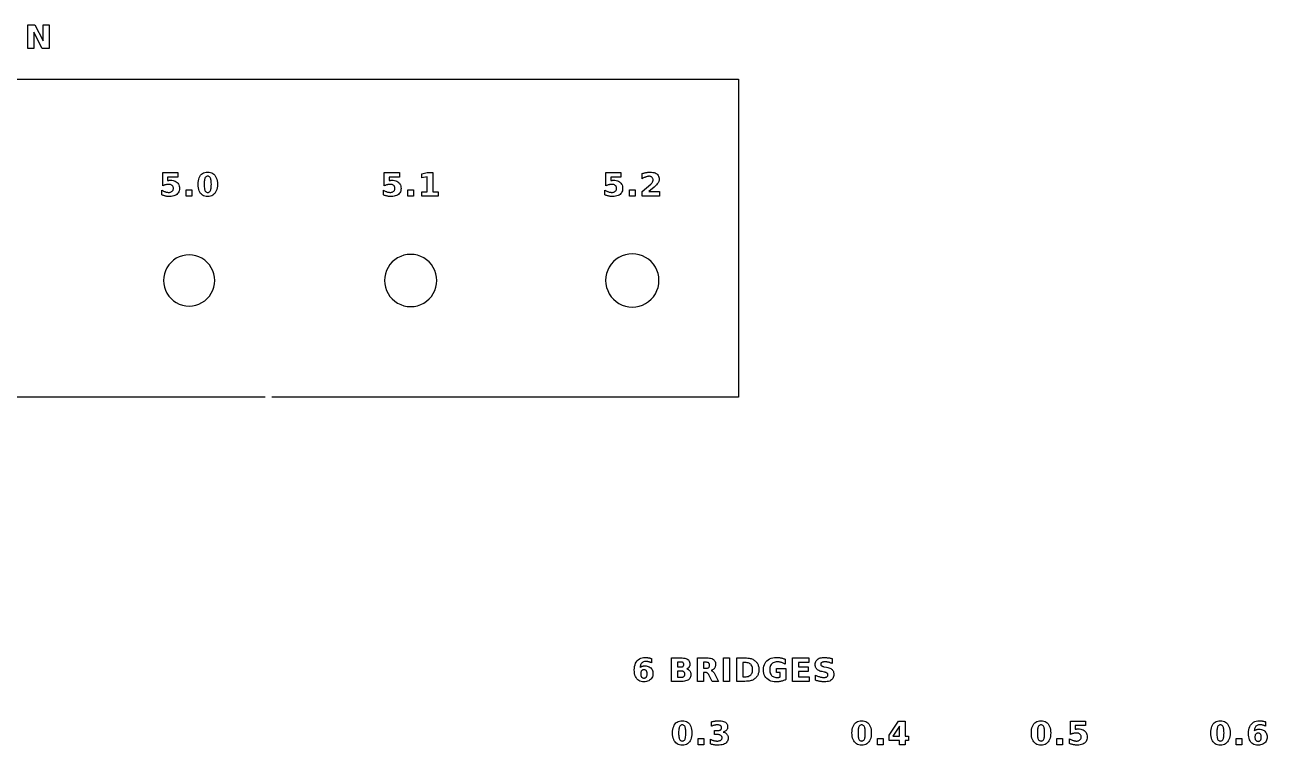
# Model space of a CAD drawing. Header units: millimetres. Extents: x 10 to 256, y 12 to 289.
# Drawn here: x 134.4 to 252.2, y 79 to 147.2 of the extents above; entities that cross this region are included whole.
import ezdxf

# ---------------------------------------------------------------- set-up
doc = ezdxf.new("R2010")
doc.units = ezdxf.units.MM
doc.layers.add('CUT', color=1, linetype='CONTINUOUS')
doc.layers.add('ENGRAVE', color=5, linetype='CONTINUOUS')

msp = doc.modelspace()

# ---------------------------------------------------------------- linework, layer by layer
at = {"layer": 'CUT', "color": 1}
for points in [[(130.6, 142.075), (202.075, 142.075), (202.075, 111.925), (157.85, 111.925)], [(157.2, 111.925), (11.925, 111.925), (11.925, 113.1)]]:
    msp.add_lwpolyline(points, dxfattribs=at)
for points in [[(152.3422, 122.3724), (152.4041, 122.6835), (152.4248, 123), (152.4041, 123.3165), (152.3422, 123.6276), (152.2403, 123.9279), (152.1, 124.2124), (151.9238, 124.4761), (151.7146, 124.7146), (151.4761, 124.9238), (151.2124, 125.1), (150.9279, 125.2403), (150.6276, 125.3422), (150.3165, 125.4041), (150, 125.4248), (149.6835, 125.4041), (149.3724, 125.3422), (149.0721, 125.2403), (148.7876, 125.1), (148.5239, 124.9238), (148.2854, 124.7146), (148.0762, 124.4761), (147.9, 124.2124), (147.7597, 123.9279), (147.6578, 123.6276), (147.5959, 123.3165), (147.5752, 123), (147.5959, 122.6835), (147.6578, 122.3724), (147.7597, 122.0721), (147.9, 121.7876), (148.0762, 121.5239), (148.2854, 121.2854), (148.5239, 121.0762), (148.7876, 120.9), (149.0721, 120.7597), (149.3724, 120.6578), (149.6835, 120.5959), (150, 120.5752), (150.3165, 120.5959), (150.6276, 120.6578), (150.9279, 120.7597), (151.2124, 120.9), (151.4761, 121.0762), (151.7146, 121.2854), (151.9238, 121.5239), (152.1, 121.7876), (152.2403, 122.0721), (152.3422, 122.3724)], [(173.2865, 122.0529), (173.3905, 122.3595), (173.4537, 122.677), (173.4748, 123), (173.4537, 123.323), (173.3905, 123.6405), (173.2865, 123.9471), (173.1433, 124.2374), (172.9634, 124.5066), (172.75, 124.75), (172.5066, 124.9634), (172.2374, 125.1433), (171.9471, 125.2865), (171.6405, 125.3905), (171.323, 125.4537), (171, 125.4748), (170.677, 125.4537), (170.3595, 125.3905), (170.0529, 125.2865), (169.7626, 125.1433), (169.4934, 124.9634), (169.25, 124.75), (169.0366, 124.5066), (168.8567, 124.2374), (168.7135, 123.9471), (168.6095, 123.6405), (168.5463, 123.323), (168.5252, 123), (168.5463, 122.677), (168.6095, 122.3595), (168.7135, 122.0529), (168.8567, 121.7626), (169.0366, 121.4934), (169.25, 121.25), (169.4934, 121.0366), (169.7626, 120.8567), (170.0529, 120.7135), (170.3595, 120.6095), (170.677, 120.5463), (171, 120.5252), (171.323, 120.5463), (171.6405, 120.6095), (171.9471, 120.7135), (172.2374, 120.8567), (172.5066, 121.0366), (172.75, 121.25), (172.9634, 121.4934), (173.1433, 121.7626), (173.2865, 122.0529)], [(194.3326, 122.0338), (194.4388, 122.3465), (194.5032, 122.6704), (194.5248, 123), (194.5032, 123.3296), (194.4388, 123.6535), (194.3326, 123.9662), (194.1866, 124.2624), (194.0031, 124.537), (193.7853, 124.7853), (193.537, 125.0031), (193.2624, 125.1866), (192.9662, 125.3326), (192.6535, 125.4388), (192.3296, 125.5032), (192, 125.5248), (191.6704, 125.5032), (191.3465, 125.4388), (191.0338, 125.3326), (190.7376, 125.1866), (190.463, 125.0031), (190.2147, 124.7853), (189.9969, 124.537), (189.8134, 124.2624), (189.6674, 123.9662), (189.5612, 123.6535), (189.4968, 123.3296), (189.4752, 123), (189.4968, 122.6704), (189.5612, 122.3465), (189.6674, 122.0338), (189.8134, 121.7376), (189.9969, 121.463), (190.2147, 121.2147), (190.463, 120.9969), (190.7376, 120.8134), (191.0338, 120.6674), (191.3465, 120.5612), (191.6704, 120.4968), (192, 120.4752), (192.3296, 120.4968), (192.6535, 120.5612), (192.9662, 120.6674), (193.2624, 120.8134), (193.537, 120.9969), (193.7853, 121.2147), (194.0031, 121.463), (194.1866, 121.7376), (194.3326, 122.0338)]]:
    msp.add_lwpolyline(points, close=True, dxfattribs=at)
at = {"layer": 'ENGRAVE', "color": 5}
for points in [[(136.086, 145), (135.2759, 146.5278), (135.2759, 145), (134.7313, 145), (134.7313, 147.2275), (135.3728, 147.2275), (136.183, 145.6997), (136.183, 147.2275), (136.7275, 147.2275), (136.7275, 145), (136.086, 145)], [(148.9229, 132.8053), (147.9531, 132.8053), (147.9531, 132.4606), (147.975, 132.4664), (147.997, 132.4717), (148.019, 132.4765), (148.041, 132.4809), (148.0631, 132.4848), (148.0852, 132.4882), (148.1075, 132.4912), (148.13, 132.4936), (148.1529, 132.4955), (148.176, 132.4969), (148.1995, 132.4977), (148.2232, 132.4979), (148.3539, 132.4923), (148.4747, 132.4753), (148.5854, 132.447), (148.686, 132.4074), (148.7767, 132.3565), (148.8573, 132.2943), (148.9266, 132.2219), (148.9833, 132.1407), (149.0274, 132.0505), (149.0589, 131.9515), (149.0778, 131.8435), (149.084, 131.7266), (149.0772, 131.6106), (149.0566, 131.5033), (149.0223, 131.4047), (148.9743, 131.3148), (148.9126, 131.2336), (148.8371, 131.1611), (148.7495, 131.0987), (148.6512, 131.0476), (148.5423, 131.0078), (148.4227, 130.9794), (148.2925, 130.9624), (148.1516, 130.9567), (148.0885, 130.9577), (148.0257, 130.9608), (147.963, 130.9659), (147.9006, 130.973), (147.8384, 130.9821), (147.7763, 130.9933), (147.7145, 131.0065), (147.6528, 131.0219), (147.5911, 131.0394), (147.5297, 131.0589), (147.4683, 131.0806), (147.4071, 131.1044), (147.4071, 131.5565), (147.4672, 131.5231), (147.5263, 131.4927), (147.5844, 131.4651), (147.6415, 131.4405), (147.6975, 131.4187), (147.7525, 131.3998), (147.8064, 131.3839), (147.8593, 131.3708), (147.9112, 131.3607), (147.962, 131.3534), (148.0118, 131.3491), (148.0606, 131.3476), (148.1277, 131.3505), (148.1899, 131.359), (148.2472, 131.3732), (148.2996, 131.3931), (148.347, 131.4186), (148.3895, 131.4498), (148.4262, 131.4859), (148.4563, 131.526), (148.4796, 131.5701), (148.4963, 131.6183), (148.5063, 131.6704), (148.5096, 131.7266), (148.5063, 131.7832), (148.4963, 131.8357), (148.4796, 131.884), (148.4563, 131.9282), (148.4262, 131.9682), (148.3895, 132.0041), (148.347, 132.0351), (148.2996, 132.0605), (148.2472, 132.0802), (148.1899, 132.0943), (148.1277, 132.1027), (148.0606, 132.1056), (148.0188, 132.1047), (147.9762, 132.102), (147.9326, 132.0975), (147.8882, 132.0913), (147.8428, 132.0833), (147.7965, 132.0735), (147.7492, 132.0618), (147.7007, 132.0482), (147.651, 132.0326), (147.6002, 132.0151), (147.5482, 131.9957), (147.4951, 131.9743), (147.4951, 133.2275), (148.9229, 133.2275), (148.9229, 132.8053)], [(152.6228, 131.6212), (152.5763, 131.4859), (152.5167, 131.3646), (152.4437, 131.2574), (152.3586, 131.1655), (152.2624, 131.0903), (152.155, 131.0319), (152.0366, 130.9901), (151.907, 130.9651), (151.7664, 130.9567), (151.6253, 130.9651), (151.4953, 130.9901), (151.3766, 131.0319), (151.2691, 131.0903), (151.1727, 131.1655), (151.0875, 131.2574), (151.0146, 131.3646), (150.9549, 131.4859), (150.9085, 131.6212), (150.8753, 131.7706), (150.8554, 131.934), (150.8488, 132.1115), (150.8554, 132.2895), (150.8753, 132.4533), (150.9085, 132.6029), (150.9549, 132.7385), (151.0146, 132.8599), (151.0875, 132.9672), (151.1727, 133.059), (151.2691, 133.1342), (151.3766, 133.1926), (151.4953, 133.2344), (151.6253, 133.2594), (151.7664, 133.2678), (151.907, 133.2594), (152.0366, 133.2344), (152.155, 133.1926), (152.2624, 133.1342), (152.3586, 133.059), (152.4437, 132.9672), (152.5167, 132.8599), (152.5763, 132.7385), (152.6228, 132.6029), (152.6559, 132.4533), (152.6758, 132.2895), (152.6824, 132.1115), (152.6758, 131.934), (152.6559, 131.7706), (152.6228, 131.6212)], [(169.9229, 132.8053), (168.9531, 132.8053), (168.9531, 132.4606), (168.975, 132.4664), (168.997, 132.4717), (169.019, 132.4765), (169.041, 132.4809), (169.0631, 132.4848), (169.0852, 132.4882), (169.1075, 132.4912), (169.13, 132.4936), (169.1529, 132.4955), (169.176, 132.4969), (169.1995, 132.4977), (169.2232, 132.4979), (169.3539, 132.4923), (169.4747, 132.4753), (169.5854, 132.447), (169.686, 132.4074), (169.7767, 132.3565), (169.8573, 132.2943), (169.9266, 132.2219), (169.9833, 132.1407), (170.0274, 132.0505), (170.0589, 131.9515), (170.0778, 131.8435), (170.084, 131.7266), (170.0772, 131.6106), (170.0566, 131.5033), (170.0223, 131.4047), (169.9743, 131.3148), (169.9126, 131.2336), (169.8371, 131.1611), (169.7495, 131.0987), (169.6512, 131.0476), (169.5423, 131.0078), (169.4227, 130.9794), (169.2925, 130.9624), (169.1516, 130.9567), (169.0885, 130.9577), (169.0257, 130.9608), (168.963, 130.9659), (168.9006, 130.973), (168.8384, 130.9821), (168.7763, 130.9933), (168.7145, 131.0065), (168.6528, 131.0219), (168.5911, 131.0394), (168.5297, 131.0589), (168.4683, 131.0806), (168.4071, 131.1044), (168.4071, 131.5565), (168.4672, 131.5231), (168.5263, 131.4927), (168.5844, 131.4651), (168.6415, 131.4405), (168.6975, 131.4187), (168.7525, 131.3998), (168.8064, 131.3839), (168.8593, 131.3708), (168.9112, 131.3607), (168.962, 131.3534), (169.0118, 131.3491), (169.0606, 131.3476), (169.1277, 131.3505), (169.1899, 131.359), (169.2472, 131.3732), (169.2996, 131.3931), (169.347, 131.4186), (169.3895, 131.4498), (169.4262, 131.4859), (169.4563, 131.526), (169.4796, 131.5701), (169.4963, 131.6183), (169.5063, 131.6704), (169.5096, 131.7266), (169.5063, 131.7832), (169.4963, 131.8357), (169.4796, 131.884), (169.4563, 131.9282), (169.4262, 131.9682), (169.3895, 132.0041), (169.347, 132.0351), (169.2996, 132.0605), (169.2472, 132.0802), (169.1899, 132.0943), (169.1277, 132.1027), (169.0606, 132.1056), (169.0188, 132.1047), (168.9762, 132.102), (168.9326, 132.0975), (168.8882, 132.0913), (168.8428, 132.0833), (168.7965, 132.0735), (168.7492, 132.0618), (168.7007, 132.0482), (168.651, 132.0326), (168.6002, 132.0151), (168.5482, 131.9957), (168.4951, 131.9743), (168.4951, 133.2275), (169.9229, 133.2275), (169.9229, 132.8053)], [(172.5679, 132.8366), (172.0472, 132.7292), (172.0472, 133.1201), (172.565, 133.2275), (173.111, 133.2275), (173.111, 131.3969), (173.6183, 131.3969), (173.6183, 131), (172.0607, 131), (172.0607, 131.3969), (172.5679, 131.3969), (172.5679, 132.8366)], [(190.9229, 132.8053), (189.9531, 132.8053), (189.9531, 132.4606), (189.975, 132.4664), (189.997, 132.4717), (190.019, 132.4765), (190.041, 132.4809), (190.0631, 132.4848), (190.0852, 132.4882), (190.1075, 132.4912), (190.13, 132.4936), (190.1529, 132.4955), (190.176, 132.4969), (190.1995, 132.4977), (190.2232, 132.4979), (190.3539, 132.4923), (190.4747, 132.4753), (190.5854, 132.447), (190.686, 132.4074), (190.7767, 132.3565), (190.8573, 132.2943), (190.9266, 132.2219), (190.9833, 132.1407), (191.0274, 132.0505), (191.0589, 131.9515), (191.0778, 131.8435), (191.084, 131.7266), (191.0772, 131.6106), (191.0566, 131.5033), (191.0223, 131.4047), (190.9743, 131.3148), (190.9126, 131.2336), (190.8371, 131.1611), (190.7495, 131.0987), (190.6512, 131.0476), (190.5423, 131.0078), (190.4227, 130.9794), (190.2925, 130.9624), (190.1516, 130.9567), (190.0885, 130.9577), (190.0257, 130.9608), (189.963, 130.9659), (189.9006, 130.973), (189.8384, 130.9821), (189.7763, 130.9933), (189.7145, 131.0065), (189.6528, 131.0219), (189.5911, 131.0394), (189.5297, 131.0589), (189.4683, 131.0806), (189.4071, 131.1044), (189.4071, 131.5565), (189.4672, 131.5231), (189.5263, 131.4927), (189.5844, 131.4651), (189.6415, 131.4405), (189.6975, 131.4187), (189.7525, 131.3998), (189.8064, 131.3839), (189.8593, 131.3708), (189.9112, 131.3607), (189.962, 131.3534), (190.0118, 131.3491), (190.0606, 131.3476), (190.1277, 131.3505), (190.1899, 131.359), (190.2472, 131.3732), (190.2996, 131.3931), (190.347, 131.4186), (190.3895, 131.4498), (190.4262, 131.4859), (190.4563, 131.526), (190.4796, 131.5701), (190.4963, 131.6183), (190.5063, 131.6704), (190.5096, 131.7266), (190.5063, 131.7832), (190.4963, 131.8357), (190.4796, 131.884), (190.4563, 131.9282), (190.4262, 131.9682), (190.3895, 132.0041), (190.347, 132.0351), (190.2996, 132.0605), (190.2472, 132.0802), (190.1899, 132.0943), (190.1277, 132.1027), (190.0606, 132.1056), (190.0188, 132.1047), (189.9762, 132.102), (189.9326, 132.0975), (189.8882, 132.0913), (189.8428, 132.0833), (189.7965, 132.0735), (189.7492, 132.0618), (189.7007, 132.0482), (189.651, 132.0326), (189.6002, 132.0151), (189.5482, 131.9957), (189.4951, 131.9743), (189.4951, 133.2275), (190.9229, 133.2275), (190.9229, 132.8053)], [(194.5631, 131), (192.9443, 131), (192.9443, 131.4222), (193.7574, 132.1399), (193.7922, 132.1726), (193.8237, 132.205), (193.8522, 132.2372), (193.8774, 132.2692), (193.8996, 132.3009), (193.9186, 132.3323), (193.9345, 132.3639), (193.9476, 132.3958), (193.9577, 132.4282), (193.965, 132.461), (193.9693, 132.4942), (193.9708, 132.5278), (193.9679, 132.5783), (193.9591, 132.6254), (193.9445, 132.6691), (193.924, 132.7095), (193.8977, 132.7464), (193.8656, 132.7799), (193.8286, 132.8091), (193.7878, 132.833), (193.7431, 132.8515), (193.6945, 132.8648), (193.6421, 132.8728), (193.5858, 132.8754), (193.5404, 132.8738), (193.4935, 132.869), (193.4452, 132.861), (193.3955, 132.8499), (193.3444, 132.8355), (193.2919, 132.818), (193.2381, 132.7973), (193.183, 132.7735), (193.1267, 132.7465), (193.0691, 132.7165), (193.0103, 132.6834), (192.9503, 132.6471), (192.9503, 133.1365), (193.0148, 133.157), (193.0791, 133.1759), (193.1431, 133.193), (193.2069, 133.2084), (193.2704, 133.2222), (193.3337, 133.2342), (193.3967, 133.2445), (193.4592, 133.2529), (193.5213, 133.2594), (193.583, 133.2641), (193.6443, 133.2669), (193.7052, 133.2678), (193.8335, 133.2629), (193.952, 133.2482), (194.0605, 133.2238), (194.1591, 133.1895), (194.2478, 133.1455), (194.3266, 133.0917), (194.3943, 133.0292), (194.4497, 132.959), (194.4928, 132.881), (194.5235, 132.7953), (194.542, 132.702), (194.5482, 132.6009), (194.5456, 132.5409), (194.5377, 132.4823), (194.5247, 132.425), (194.5064, 132.3691), (194.4829, 132.3146), (194.4542, 132.2615), (194.4171, 132.206), (194.3685, 132.1447), (194.3083, 132.0774), (194.2367, 132.0042), (194.1535, 131.925), (194.0588, 131.84), (193.5829, 131.4222), (194.5631, 131.4222), (194.5631, 131)], [(152.0885, 132.472), (152.0732, 132.5633), (152.0536, 132.6408), (152.0297, 132.7046), (152.0006, 132.7568), (151.9656, 132.7995), (151.9247, 132.8327), (151.8779, 132.8564), (151.8251, 132.8707), (151.7664, 132.8754), (151.7076, 132.8707), (151.6548, 132.8564), (151.6079, 132.8327), (151.5668, 132.7995), (151.5316, 132.7568), (151.5023, 132.7046), (151.4781, 132.6408), (151.4584, 132.5633), (151.443, 132.472), (151.432, 132.3671), (151.4254, 132.2484), (151.4232, 132.116), (151.4254, 131.9822), (151.432, 131.8622), (151.443, 131.7561), (151.4584, 131.6638), (151.4781, 131.5853), (151.5023, 131.5207), (151.5316, 131.4678), (151.5668, 131.4245), (151.6079, 131.3909), (151.6548, 131.3669), (151.7076, 131.3524), (151.7664, 131.3476), (151.8246, 131.3524), (151.8771, 131.3669), (151.9238, 131.3909), (151.9646, 131.4245), (151.9997, 131.4678), (152.029, 131.5207), (152.0531, 131.5853), (152.0729, 131.6638), (152.0883, 131.7561), (152.0992, 131.8622), (152.1058, 131.9822), (152.108, 132.116), (152.1059, 132.2484), (152.0993, 132.3671), (152.0885, 132.472)], [(150.2686, 131.5774), (150.2686, 131), (149.7314, 131), (149.7314, 131.5774), (150.2686, 131.5774)], [(171.2686, 131.5774), (171.2686, 131), (170.7314, 131), (170.7314, 131.5774), (171.2686, 131.5774)], [(192.2686, 131.5774), (192.2686, 131), (191.7314, 131), (191.7314, 131.5774), (192.2686, 131.5774)], [(193.6781, 86.8159), (193.634, 86.8315), (193.5909, 86.8451), (193.5487, 86.8568), (193.5071, 86.8666), (193.4658, 86.8746), (193.4248, 86.8808), (193.3842, 86.8853), (193.3439, 86.8879), (193.304, 86.8888), (193.2216, 86.8849), (193.1455, 86.873), (193.0757, 86.8532), (193.0122, 86.8255), (192.955, 86.7899), (192.9041, 86.7464), (192.8597, 86.695), (192.8219, 86.636), (192.7907, 86.5694), (192.7662, 86.495), (192.7483, 86.413), (192.737, 86.3234), (192.7703, 86.3467), (192.8045, 86.3681), (192.8396, 86.3873), (192.8756, 86.4046), (192.9125, 86.4198), (192.9504, 86.433), (192.9893, 86.4442), (193.0293, 86.4533), (193.0705, 86.4605), (193.1128, 86.4655), (193.1564, 86.4686), (193.201, 86.4696), (193.3113, 86.464), (193.4141, 86.4474), (193.5097, 86.4196), (193.5979, 86.3807), (193.6788, 86.3308), (193.7523, 86.2697), (193.8164, 86.1996), (193.8688, 86.1226), (193.9095, 86.0388), (193.9386, 85.9481), (193.9561, 85.8505), (193.9619, 85.746), (193.9554, 85.6306), (193.9359, 85.5231), (193.9034, 85.4235), (193.8578, 85.3319), (193.7993, 85.2481), (193.7277, 85.1723), (193.6452, 85.1064), (193.5538, 85.0526), (193.4536, 85.0106), (193.3444, 84.9807), (193.2264, 84.9627), (193.0996, 84.9567), (192.9603, 84.9649), (192.8319, 84.9893), (192.7145, 85.03), (192.6079, 85.087), (192.5122, 85.1603), (192.4274, 85.2499), (192.3547, 85.3544), (192.2952, 85.4726), (192.249, 85.6044), (192.2159, 85.7499), (192.1961, 85.909), (192.1895, 86.0817), (192.1972, 86.2591), (192.2204, 86.4234), (192.259, 86.5746), (192.3131, 86.7126), (192.3827, 86.8375), (192.4677, 86.9493), (192.5662, 87.0457), (192.6762, 87.1246), (192.7976, 87.1859), (192.9306, 87.2297), (193.075, 87.256), (193.2309, 87.2648), (193.2819, 87.2641), (193.3323, 87.2622), (193.3823, 87.2588), (193.4318, 87.2542), (193.4808, 87.2482), (193.5293, 87.2409), (193.5774, 87.2323), (193.6254, 87.2224), (193.6732, 87.2111), (193.7209, 87.1985), (193.7684, 87.1846), (193.8157, 87.1693), (193.8157, 86.7575), (193.7689, 86.7789), (193.7231, 86.7984), (193.6781, 86.8159)], [(197.4108, 86.0394), (197.4469, 85.9937), (197.4779, 85.9436), (197.5033, 85.8899), (197.523, 85.8325), (197.5371, 85.7715), (197.5456, 85.7069), (197.5484, 85.6386), (197.5423, 85.5357), (197.5242, 85.442), (197.4939, 85.3573), (197.4516, 85.2818), (197.3971, 85.2154), (197.3306, 85.1581), (197.2517, 85.1098), (197.1602, 85.0703), (197.056, 85.0395), (196.9393, 85.0176), (196.81, 85.0044), (196.6681, 85), (195.7148, 85), (195.7148, 87.2275), (196.5771, 87.2275), (196.7247, 87.2236), (196.858, 87.2119), (196.9772, 87.1925), (197.0821, 87.1652), (197.1728, 87.1301), (197.2493, 87.0873), (197.3129, 87.0358), (197.3649, 86.975), (197.4054, 86.9049), (197.4343, 86.8253), (197.4516, 86.7364), (197.4574, 86.6382), (197.4553, 86.5853), (197.4489, 86.5352), (197.4384, 86.4877), (197.4236, 86.4429), (197.4045, 86.4008), (197.3813, 86.3614), (197.354, 86.325), (197.3229, 86.2919), (197.2881, 86.262), (197.2493, 86.2354), (197.2068, 86.2121), (197.1605, 86.1921), (197.2198, 86.1717), (197.2745, 86.1462), (197.3246, 86.1156), (197.37, 86.08), (197.4108, 86.0394)], [(199.0432, 87.2275), (199.1834, 87.2234), (199.3105, 87.2111), (199.4246, 87.1906), (199.5256, 87.1619), (199.6136, 87.1249), (199.6885, 87.0798), (199.7512, 87.0258), (199.8025, 86.9623), (199.8424, 86.8892), (199.8709, 86.8066), (199.888, 86.7145), (199.8937, 86.6128), (199.8907, 86.5414), (199.8818, 86.4744), (199.867, 86.4118), (199.8462, 86.3535), (199.8196, 86.2997), (199.787, 86.2503), (199.7484, 86.2051), (199.7038, 86.1641), (199.6533, 86.1272), (199.5967, 86.0944), (199.5341, 86.0658), (199.4655, 86.0414), (199.5041, 86.0306), (199.5413, 86.0159), (199.5772, 85.9976), (199.6117, 85.9754), (199.6448, 85.9495), (199.6766, 85.9198), (199.7077, 85.8855), (199.739, 85.8458), (199.7704, 85.8006), (199.8019, 85.75), (199.8335, 85.694), (199.8653, 85.6326), (200.1771, 85), (199.5654, 85), (199.2939, 85.5535), (199.2665, 85.6063), (199.2389, 85.6532), (199.2113, 85.6941), (199.1835, 85.7292), (199.1556, 85.7585), (199.1275, 85.7818), (199.0979, 85.8005), (199.0651, 85.8158), (199.0292, 85.8277), (198.9903, 85.8362), (198.9482, 85.8413), (198.903, 85.843), (198.7404, 85.843), (198.7404, 85), (198.166, 85), (198.166, 87.2275), (199.0432, 87.2275)], [(200.641, 85), (200.641, 87.2275), (201.2154, 87.2275), (201.2154, 85), (200.641, 85)], [(202.9484, 87.2094), (203.0672, 87.1954), (203.1715, 87.1773), (203.2615, 87.1552), (203.3424, 87.1282), (203.4193, 87.0957), (203.4922, 87.0576), (203.5613, 87.0139), (203.6263, 86.9646), (203.6875, 86.9097), (203.7375, 86.8582), (203.783, 86.8041), (203.824, 86.7475), (203.8606, 86.6882), (203.8926, 86.6265), (203.9202, 86.5621), (203.9435, 86.495), (203.9625, 86.425), (203.9773, 86.3521), (203.9879, 86.2763), (203.9942, 86.1976), (203.9963, 86.116), (203.9942, 86.0335), (203.9879, 85.9539), (203.9773, 85.8775), (203.9625, 85.804), (203.9435, 85.7336), (203.9202, 85.6662), (203.8926, 85.6016), (203.8606, 85.5396), (203.824, 85.4802), (203.783, 85.4235), (203.7375, 85.3693), (203.6875, 85.3178), (203.6258, 85.2629), (203.5602, 85.2136), (203.4906, 85.1699), (203.417, 85.1318), (203.3394, 85.0993), (203.2578, 85.0724), (203.1673, 85.0503), (203.0629, 85.0322), (202.9445, 85.0181), (202.8122, 85.008), (202.666, 85.002), (202.5059, 85), (201.9001, 85), (201.9001, 87.2275), (202.5059, 87.2275), (202.6678, 87.2255), (202.8153, 87.2195), (202.9484, 87.2094)], [(206.342, 85.0742), (206.2672, 85.0496), (206.1914, 85.0278), (206.1148, 85.009), (206.0373, 84.993), (205.959, 84.9799), (205.8798, 84.9698), (205.7998, 84.9625), (205.719, 84.9582), (205.6374, 84.9567), (205.4583, 84.9654), (205.2921, 84.9913), (205.1387, 85.0345), (204.9982, 85.095), (204.8705, 85.1728), (204.7556, 85.2678), (204.6562, 85.3777), (204.5749, 85.4998), (204.5117, 85.6343), (204.4665, 85.781), (204.4394, 85.9401), (204.4304, 86.1115), (204.4396, 86.2847), (204.4672, 86.4451), (204.5132, 86.5927), (204.5776, 86.7275), (204.6604, 86.8496), (204.7616, 86.959), (204.8788, 87.0533), (205.0096, 87.1305), (205.154, 87.1906), (205.312, 87.2335), (205.4835, 87.2592), (205.6687, 87.2678), (205.7423, 87.2666), (205.8148, 87.2632), (205.8864, 87.2574), (205.9568, 87.2492), (206.0263, 87.2388), (206.0947, 87.226), (206.1619, 87.211), (206.2279, 87.1937), (206.2925, 87.1742), (206.3559, 87.1524), (206.418, 87.1284), (206.4789, 87.1022), (206.4789, 86.6412), (206.4168, 86.675), (206.3548, 86.7058), (206.2929, 86.7337), (206.2312, 86.7585), (206.1696, 86.7804), (206.1081, 86.7993), (206.0467, 86.8153), (205.9852, 86.8283), (205.9237, 86.8385), (205.8621, 86.8457), (205.8005, 86.8501), (205.7388, 86.8515), (205.6288, 86.8462), (205.5276, 86.8302), (205.435, 86.8036), (205.3513, 86.7663), (205.2762, 86.7184), (205.2099, 86.6598), (205.1532, 86.5913), (205.1067, 86.5137), (205.0706, 86.4269), (205.0448, 86.3309), (205.0293, 86.2258), (205.0242, 86.1115), (205.0292, 85.9981), (205.0441, 85.8937), (205.0689, 85.7982), (205.1038, 85.7117), (205.1485, 85.6341), (205.2032, 85.5655), (205.2671, 85.5066), (205.3393, 85.4585), (205.4199, 85.4211), (205.5089, 85.3944), (205.6063, 85.3783), (205.712, 85.373), (205.7415, 85.3733), (205.7703, 85.3742), (205.7983, 85.3758), (205.8257, 85.378), (205.8524, 85.3808), (205.8783, 85.3842), (205.9035, 85.3883), (205.9278, 85.3931), (205.9513, 85.3985), (205.9738, 85.4047), (205.9955, 85.4116), (206.0163, 85.4192), (206.0163, 85.8519), (205.6657, 85.8519), (205.6657, 86.2368), (206.5609, 86.2368), (206.5609, 85.1656), (206.4888, 85.1322), (206.4159, 85.1018), (206.342, 85.0742)], [(207.7633, 86.7933), (207.7633, 86.3786), (208.6809, 86.3786), (208.6809, 85.9444), (207.7633, 85.9444), (207.7633, 85.4342), (208.7719, 85.4342), (208.7719, 85), (207.1889, 85), (207.1889, 87.2275), (208.7391, 87.2275), (208.7391, 86.7933), (207.7633, 86.7933)], [(210.8272, 86.7362), (210.7673, 86.7579), (210.7079, 86.7774), (210.6489, 86.7947), (210.5905, 86.8098), (210.5328, 86.8225), (210.4763, 86.833), (210.4208, 86.8411), (210.3664, 86.8469), (210.313, 86.8504), (210.2608, 86.8515), (210.1951, 86.85), (210.1354, 86.8452), (210.0817, 86.8374), (210.034, 86.8263), (209.9922, 86.8122), (209.9564, 86.7948), (209.9263, 86.7742), (209.9017, 86.7501), (209.8825, 86.7225), (209.8689, 86.6914), (209.8607, 86.6568), (209.8579, 86.6188), (209.8598, 86.59), (209.8653, 86.5635), (209.8745, 86.5392), (209.8874, 86.517), (209.904, 86.497), (209.9243, 86.4793), (209.9495, 86.463), (209.9806, 86.4475), (210.0178, 86.4329), (210.0609, 86.4189), (210.1101, 86.4058), (210.1653, 86.3935), (210.41, 86.3443), (210.5278, 86.3172), (210.6338, 86.2859), (210.7278, 86.2503), (210.8098, 86.2103), (210.8799, 86.1661), (210.9381, 86.1175), (210.986, 86.0632), (211.0252, 86.0018), (211.0556, 85.9332), (211.0774, 85.8576), (211.0904, 85.7747), (211.0948, 85.6848), (211.0887, 85.5672), (211.0705, 85.4601), (211.0401, 85.3635), (210.9976, 85.2773), (210.943, 85.2017), (210.8762, 85.1365), (210.7969, 85.0816), (210.7049, 85.0366), (210.6, 85.0017), (210.4823, 84.9767), (210.3518, 84.9617), (210.2085, 84.9567), (210.1379, 84.9579), (210.0671, 84.9612), (209.9963, 84.9668), (209.9254, 84.9746), (209.8544, 84.9847), (209.7833, 84.997), (209.7122, 85.0115), (209.6411, 85.0282), (209.57, 85.047), (209.4989, 85.068), (209.4277, 85.0911), (209.3566, 85.1164), (209.3566, 85.6013), (209.4274, 85.565), (209.4973, 85.5319), (209.5664, 85.5019), (209.6348, 85.4749), (209.7024, 85.4511), (209.7692, 85.4304), (209.8352, 85.4129), (209.9004, 85.3985), (209.9648, 85.3874), (210.0284, 85.3794), (210.0913, 85.3746), (210.1533, 85.373), (210.2136, 85.3747), (210.2689, 85.38), (210.3193, 85.3887), (210.3649, 85.4008), (210.4055, 85.4165), (210.4413, 85.4357), (210.4718, 85.458), (210.4968, 85.4834), (210.5163, 85.5117), (210.5301, 85.5431), (210.5385, 85.5774), (210.5413, 85.6147), (210.5394, 85.6482), (210.5337, 85.679), (210.5243, 85.7072), (210.5111, 85.7327), (210.4941, 85.7556), (210.4734, 85.7758), (210.447, 85.7944), (210.4131, 85.8123), (210.3717, 85.8295), (210.3228, 85.8461), (210.2665, 85.862), (210.2026, 85.8773), (209.9803, 85.9265), (209.8739, 85.9527), (209.7774, 85.9837), (209.691, 86.0194), (209.6146, 86.0598), (209.5481, 86.1049), (209.4917, 86.1548), (209.4445, 86.21), (209.4059, 86.2713), (209.3758, 86.3387), (209.3544, 86.4121), (209.3415, 86.4915), (209.3372, 86.577), (209.3432, 86.6836), (209.3611, 86.7817), (209.3909, 86.8713), (209.4327, 86.9523), (209.4864, 87.0248), (209.5521, 87.0888), (209.6289, 87.1435), (209.7162, 87.1882), (209.8139, 87.223), (209.9221, 87.2479), (210.0407, 87.2628), (210.1698, 87.2678), (210.2312, 87.267), (210.2933, 87.2647), (210.3559, 87.2609), (210.4191, 87.2555), (210.4829, 87.2486), (210.5472, 87.2402), (210.6122, 87.2302), (210.678, 87.2187), (210.7445, 87.2057), (210.8118, 87.1911), (210.8798, 87.175), (210.9486, 87.1574), (210.9486, 86.6859), (210.8876, 86.7122), (210.8272, 86.7362)], [(192.9381, 86.0561), (192.9067, 86.0317), (192.8795, 86.0019), (192.8565, 85.9666), (192.8377, 85.9259), (192.823, 85.8797), (192.8125, 85.8281), (192.8063, 85.7711), (192.8042, 85.7087), (192.8063, 85.6463), (192.8125, 85.5892), (192.823, 85.5377), (192.8377, 85.4915), (192.8565, 85.4508), (192.8795, 85.4155), (192.9067, 85.3857), (192.9381, 85.3612), (192.9737, 85.3422), (193.0135, 85.3286), (193.0574, 85.3205), (193.1056, 85.3178), (193.1541, 85.3205), (193.1985, 85.3286), (193.2385, 85.3422), (193.2743, 85.3612), (193.3058, 85.3857), (193.3331, 85.4155), (193.3561, 85.4508), (193.3749, 85.4915), (193.3896, 85.5377), (193.4, 85.5892), (193.4063, 85.6463), (193.4084, 85.7087), (193.4063, 85.7711), (193.4, 85.8281), (193.3896, 85.8797), (193.3749, 85.9259), (193.3561, 85.9666), (193.3331, 86.0019), (193.3058, 86.0317), (193.2743, 86.0561), (193.2385, 86.0752), (193.1985, 86.0887), (193.1541, 86.0969), (193.1056, 86.0996), (193.0574, 86.0969), (193.0135, 86.0887), (192.9737, 86.0752), (192.9381, 86.0561)], [(196.7588, 86.3917), (196.7877, 86.4066), (196.8129, 86.4248), (196.8343, 86.4463), (196.8518, 86.4709), (196.8655, 86.4987), (196.8752, 86.5296), (196.881, 86.5637), (196.883, 86.6009), (196.881, 86.6377), (196.8752, 86.6714), (196.8655, 86.7022), (196.8518, 86.7299), (196.8343, 86.7545), (196.8129, 86.7762), (196.7877, 86.7947), (196.7588, 86.8098), (196.7263, 86.8215), (196.6902, 86.8299), (196.6504, 86.8349), (196.607, 86.8366), (196.2892, 86.8366), (196.2892, 86.3652), (196.607, 86.3652), (196.6504, 86.3668), (196.6902, 86.3718), (196.7263, 86.3801), (196.7588, 86.3917)], [(196.8552, 85.4417), (196.8867, 85.464), (196.9134, 85.4904), (196.9352, 85.521), (196.9522, 85.5558), (196.9643, 85.5946), (196.9716, 85.6377), (196.974, 85.6848), (196.9716, 85.731), (196.9644, 85.7733), (196.9524, 85.8114), (196.9355, 85.8456), (196.9139, 85.8758), (196.8875, 85.9019), (196.8562, 85.924), (196.82, 85.9421), (196.7789, 85.9562), (196.733, 85.9662), (196.6821, 85.9722), (196.6264, 85.9743), (196.2892, 85.9743), (196.2892, 85.3909), (196.6264, 85.3909), (196.6817, 85.3929), (196.7322, 85.399), (196.778, 85.4092), (196.819, 85.4234), (196.8552, 85.4417)], [(199.1773, 86.2697), (199.212, 86.2865), (199.2409, 86.307), (199.2649, 86.3317), (199.2844, 86.3613), (199.2997, 86.3957), (199.3105, 86.4349), (199.3171, 86.479), (199.3192, 86.5278), (199.3171, 86.5761), (199.3105, 86.6196), (199.2997, 86.6583), (199.2844, 86.6922), (199.2649, 86.7213), (199.2409, 86.7456), (199.212, 86.7657), (199.1773, 86.7821), (199.137, 86.7948), (199.0911, 86.804), (199.0394, 86.8094), (198.9821, 86.8113), (198.7404, 86.8113), (198.7404, 86.2398), (198.9821, 86.2398), (199.0394, 86.2417), (199.0911, 86.2473), (199.137, 86.2566), (199.1773, 86.2697)], [(202.8967, 85.4536), (202.9909, 85.4778), (203.076, 85.5117), (203.1517, 85.5554), (203.2183, 85.6087), (203.275, 85.6713), (203.3215, 85.7427), (203.3576, 85.8228), (203.3834, 85.9118), (203.3989, 86.0095), (203.404, 86.116), (203.3989, 86.222), (203.3835, 86.3192), (203.3578, 86.4077), (203.3218, 86.4873), (203.2756, 86.5582), (203.219, 86.6203), (203.1527, 86.6732), (203.077, 86.7164), (202.9919, 86.7501), (202.8974, 86.7741), (202.7936, 86.7885), (202.6804, 86.7933), (202.4745, 86.7933), (202.4745, 85.4342), (202.6804, 85.4342), (202.7932, 85.439), (202.8967, 85.4536)], [(197.5915, 79.6212), (197.5451, 79.4859), (197.4854, 79.3646), (197.4125, 79.2574), (197.3273, 79.1655), (197.2311, 79.0903), (197.1238, 79.0319), (197.0053, 78.9901), (196.8758, 78.9651), (196.7351, 78.9567), (196.594, 78.9651), (196.4641, 78.9901), (196.3453, 79.0319), (196.2378, 79.0903), (196.1414, 79.1655), (196.0563, 79.2574), (195.9833, 79.3646), (195.9237, 79.4859), (195.8772, 79.6212), (195.8441, 79.7706), (195.8242, 79.934), (195.8176, 80.1115), (195.8242, 80.2895), (195.8441, 80.4533), (195.8772, 80.6029), (195.9237, 80.7385), (195.9833, 80.8599), (196.0563, 80.9672), (196.1414, 81.059), (196.2378, 81.1342), (196.3453, 81.1926), (196.4641, 81.2344), (196.594, 81.2594), (196.7351, 81.2678), (196.8758, 81.2594), (197.0053, 81.2344), (197.1238, 81.1926), (197.2311, 81.1342), (197.3273, 81.059), (197.4125, 80.9672), (197.4854, 80.8599), (197.5451, 80.7385), (197.5915, 80.6029), (197.6247, 80.4533), (197.6446, 80.2895), (197.6512, 80.1115), (197.6446, 79.934), (197.6247, 79.7706), (197.5915, 79.6212)], [(200.7641, 80.1527), (200.8242, 80.1214), (200.8782, 80.0853), (200.9263, 80.0445), (200.9683, 79.9989), (201.0041, 79.9487), (201.0334, 79.8942), (201.0562, 79.8353), (201.0725, 79.7721), (201.0822, 79.7045), (201.0855, 79.6326), (201.0784, 79.5266), (201.0573, 79.4294), (201.0221, 79.3411), (200.9727, 79.2616), (200.9093, 79.1909), (200.8318, 79.1291), (200.7408, 79.0764), (200.6369, 79.0333), (200.52, 78.9998), (200.3902, 78.9759), (200.2475, 78.9615), (200.0918, 78.9567), (200.0346, 78.9575), (199.9773, 78.9598), (199.9201, 78.9636), (199.8627, 78.969), (199.8053, 78.9759), (199.7479, 78.9843), (199.6906, 78.9943), (199.6334, 79.0058), (199.5765, 79.0188), (199.5198, 79.0334), (199.4633, 79.0495), (199.407, 79.0671), (199.407, 79.5103), (199.4606, 79.4845), (199.5142, 79.4609), (199.5676, 79.4396), (199.6208, 79.4204), (199.674, 79.4034), (199.727, 79.3887), (199.7798, 79.3761), (199.8324, 79.3659), (199.8846, 79.3579), (199.9366, 79.3522), (199.9882, 79.3488), (200.0396, 79.3476), (200.1127, 79.3498), (200.1799, 79.3564), (200.2412, 79.3674), (200.2965, 79.3828), (200.346, 79.4025), (200.3895, 79.4267), (200.4266, 79.455), (200.457, 79.487), (200.4807, 79.5229), (200.4975, 79.5626), (200.5077, 79.6062), (200.5111, 79.6535), (200.5076, 79.7022), (200.4972, 79.7467), (200.4799, 79.7872), (200.4557, 79.8236), (200.4245, 79.8558), (200.3865, 79.884), (200.3417, 79.9079), (200.2902, 79.9275), (200.2322, 79.9427), (200.1677, 79.9536), (200.0965, 79.9601), (200.0187, 79.9623), (199.7889, 79.9623), (199.7889, 80.3323), (200.0306, 80.3323), (200.0997, 80.3342), (200.1626, 80.3399), (200.2194, 80.3493), (200.27, 80.3625), (200.3145, 80.3795), (200.3529, 80.4002), (200.3853, 80.4248), (200.4118, 80.4533), (200.4324, 80.4858), (200.4471, 80.5222), (200.4559, 80.5626), (200.4588, 80.6069), (200.456, 80.648), (200.4474, 80.6859), (200.4331, 80.7206), (200.4131, 80.7521), (200.3873, 80.7803), (200.3559, 80.8053), (200.3192, 80.8267), (200.2778, 80.8442), (200.2317, 80.8579), (200.1808, 80.8676), (200.1253, 80.8735), (200.065, 80.8754), (200.0186, 80.8745), (199.9721, 80.8719), (199.9255, 80.8676), (199.8786, 80.8615), (199.8316, 80.8536), (199.7845, 80.8441), (199.7373, 80.8328), (199.6901, 80.8199), (199.6431, 80.8053), (199.5961, 80.789), (199.5493, 80.7711), (199.5025, 80.7516), (199.5025, 81.1723), (199.5591, 81.1876), (199.6155, 81.2015), (199.6718, 81.2141), (199.7279, 81.2254), (199.7839, 81.2353), (199.8397, 81.2439), (199.8952, 81.2512), (199.9504, 81.2572), (200.0053, 81.2618), (200.0598, 81.2651), (200.114, 81.2671), (200.1679, 81.2678), (200.3066, 81.2638), (200.4331, 81.252), (200.5474, 81.2322), (200.6496, 81.2045), (200.7397, 81.1688), (200.8177, 81.1253), (200.8835, 81.0738), (200.9374, 81.0143), (200.9793, 80.9468), (201.0093, 80.8713), (201.0273, 80.7879), (201.0332, 80.6964), (201.0304, 80.6332), (201.0218, 80.5739), (201.0075, 80.5186), (200.9875, 80.4673), (200.9618, 80.4198), (200.9303, 80.3763), (200.8932, 80.3369), (200.8507, 80.3015), (200.8027, 80.2702), (200.7493, 80.2431), (200.6903, 80.22), (200.6259, 80.201), (200.698, 80.1793), (200.7641, 80.1527)], [(214.5915, 79.6212), (214.5451, 79.4859), (214.4854, 79.3646), (214.4125, 79.2574), (214.3273, 79.1655), (214.2311, 79.0903), (214.1238, 79.0319), (214.0053, 78.9901), (213.8758, 78.9651), (213.7351, 78.9567), (213.594, 78.9651), (213.4641, 78.9901), (213.3453, 79.0319), (213.2378, 79.0903), (213.1414, 79.1655), (213.0563, 79.2574), (212.9833, 79.3646), (212.9237, 79.4859), (212.8772, 79.6212), (212.8441, 79.7706), (212.8242, 79.934), (212.8176, 80.1115), (212.8242, 80.2895), (212.8441, 80.4533), (212.8772, 80.6029), (212.9237, 80.7385), (212.9833, 80.8599), (213.0563, 80.9672), (213.1414, 81.059), (213.2378, 81.1342), (213.3453, 81.1926), (213.4641, 81.2344), (213.594, 81.2594), (213.7351, 81.2678), (213.8758, 81.2594), (214.0053, 81.2344), (214.1238, 81.1926), (214.2311, 81.1342), (214.3273, 81.059), (214.4125, 80.9672), (214.4854, 80.8599), (214.5451, 80.7385), (214.5915, 80.6029), (214.6247, 80.4533), (214.6446, 80.2895), (214.6512, 80.1115), (214.6446, 79.934), (214.6247, 79.7706), (214.5915, 79.6212)], [(231.5915, 79.6212), (231.5451, 79.4859), (231.4854, 79.3646), (231.4125, 79.2574), (231.3273, 79.1655), (231.2311, 79.0903), (231.1238, 79.0319), (231.0053, 78.9901), (230.8758, 78.9651), (230.7351, 78.9567), (230.594, 78.9651), (230.4641, 78.9901), (230.3453, 79.0319), (230.2378, 79.0903), (230.1414, 79.1655), (230.0563, 79.2574), (229.9833, 79.3646), (229.9237, 79.4859), (229.8772, 79.6212), (229.8441, 79.7706), (229.8242, 79.934), (229.8176, 80.1115), (229.8242, 80.2895), (229.8441, 80.4533), (229.8772, 80.6029), (229.9237, 80.7385), (229.9833, 80.8599), (230.0563, 80.9672), (230.1414, 81.059), (230.2378, 81.1342), (230.3453, 81.1926), (230.4641, 81.2344), (230.594, 81.2594), (230.7351, 81.2678), (230.8758, 81.2594), (231.0053, 81.2344), (231.1238, 81.1926), (231.2311, 81.1342), (231.3273, 81.059), (231.4125, 80.9672), (231.4854, 80.8599), (231.5451, 80.7385), (231.5915, 80.6029), (231.6247, 80.4533), (231.6446, 80.2895), (231.6512, 80.1115), (231.6446, 79.934), (231.6247, 79.7706), (231.5915, 79.6212)], [(248.5915, 79.6212), (248.5451, 79.4859), (248.4854, 79.3646), (248.4125, 79.2574), (248.3273, 79.1655), (248.2311, 79.0903), (248.1238, 79.0319), (248.0053, 78.9901), (247.8758, 78.9651), (247.7351, 78.9567), (247.594, 78.9651), (247.4641, 78.9901), (247.3453, 79.0319), (247.2378, 79.0903), (247.1414, 79.1655), (247.0563, 79.2574), (246.9833, 79.3646), (246.9237, 79.4859), (246.8772, 79.6212), (246.8441, 79.7706), (246.8242, 79.934), (246.8176, 80.1115), (246.8242, 80.2895), (246.8441, 80.4533), (246.8772, 80.6029), (246.9237, 80.7385), (246.9833, 80.8599), (247.0563, 80.9672), (247.1414, 81.059), (247.2378, 81.1342), (247.3453, 81.1926), (247.4641, 81.2344), (247.594, 81.2594), (247.7351, 81.2678), (247.8758, 81.2594), (248.0053, 81.2344), (248.1238, 81.1926), (248.2311, 81.1342), (248.3273, 81.059), (248.4125, 80.9672), (248.4854, 80.8599), (248.5451, 80.7385), (248.5915, 80.6029), (248.6247, 80.4533), (248.6446, 80.2895), (248.6512, 80.1115), (248.6446, 79.934), (248.6247, 79.7706), (248.5915, 79.6212)], [(251.9257, 80.7984), (251.8807, 80.8159), (251.8366, 80.8315), (251.7935, 80.8451), (251.7513, 80.8568), (251.7097, 80.8666), (251.6684, 80.8746), (251.6274, 80.8808), (251.5868, 80.8853), (251.5465, 80.8879), (251.5066, 80.8888), (251.4242, 80.8849), (251.3481, 80.873), (251.2783, 80.8532), (251.2148, 80.8255), (251.1576, 80.7899), (251.1067, 80.7464), (251.0623, 80.695), (251.0245, 80.636), (250.9933, 80.5694), (250.9688, 80.495), (250.9509, 80.413), (250.9396, 80.3234), (250.9729, 80.3467), (251.0071, 80.3681), (251.0422, 80.3873), (251.0782, 80.4046), (251.1151, 80.4198), (251.153, 80.433), (251.1919, 80.4442), (251.2319, 80.4533), (251.2731, 80.4605), (251.3154, 80.4655), (251.359, 80.4686), (251.4036, 80.4696), (251.5139, 80.464), (251.6167, 80.4474), (251.7123, 80.4196), (251.8005, 80.3807), (251.8814, 80.3308), (251.9549, 80.2697), (252.019, 80.1996), (252.0714, 80.1226), (252.1121, 80.0388), (252.1412, 79.9481), (252.1587, 79.8505), (252.1645, 79.746), (252.158, 79.6306), (252.1385, 79.5231), (252.106, 79.4235), (252.0604, 79.3319), (252.0019, 79.2481), (251.9303, 79.1723), (251.8478, 79.1064), (251.7564, 79.0526), (251.6562, 79.0106), (251.547, 78.9807), (251.429, 78.9627), (251.3022, 78.9567), (251.1629, 78.9649), (251.0345, 78.9893), (250.9171, 79.03), (250.8105, 79.087), (250.7148, 79.1603), (250.63, 79.2499), (250.5573, 79.3544), (250.4978, 79.4726), (250.4516, 79.6044), (250.4185, 79.7499), (250.3987, 79.909), (250.3921, 80.0817), (250.3998, 80.2591), (250.423, 80.4234), (250.4616, 80.5746), (250.5157, 80.7126), (250.5853, 80.8375), (250.6703, 80.9493), (250.7688, 81.0457), (250.8788, 81.1246), (251.0002, 81.1859), (251.1332, 81.2297), (251.2776, 81.256), (251.4335, 81.2648), (251.4845, 81.2641), (251.5349, 81.2622), (251.5849, 81.2588), (251.6344, 81.2542), (251.6834, 81.2482), (251.7319, 81.2409), (251.78, 81.2323), (251.828, 81.2224), (251.8758, 81.2111), (251.9235, 81.1985), (251.971, 81.1846), (252.0183, 81.1693), (252.0183, 80.7575), (251.9715, 80.7789), (251.9257, 80.7984)], [(197.0572, 80.472), (197.042, 80.5633), (197.0224, 80.6408), (196.9985, 80.7046), (196.9694, 80.7568), (196.9344, 80.7995), (196.8935, 80.8327), (196.8466, 80.8564), (196.7938, 80.8707), (196.7351, 80.8754), (196.6764, 80.8707), (196.6236, 80.8564), (196.5766, 80.8327), (196.5355, 80.7995), (196.5003, 80.7568), (196.471, 80.7046), (196.4469, 80.6408), (196.4271, 80.5633), (196.4117, 80.472), (196.4008, 80.3671), (196.3942, 80.2484), (196.392, 80.116), (196.3942, 79.9822), (196.4008, 79.8622), (196.4117, 79.7561), (196.4271, 79.6638), (196.4469, 79.5853), (196.471, 79.5207), (196.5003, 79.4678), (196.5355, 79.4245), (196.5766, 79.3909), (196.6236, 79.3669), (196.6764, 79.3524), (196.7351, 79.3476), (196.7934, 79.3524), (196.8459, 79.3669), (196.8925, 79.3909), (196.9334, 79.4245), (196.9684, 79.4678), (196.9977, 79.5207), (197.0219, 79.5853), (197.0416, 79.6638), (197.057, 79.7561), (197.068, 79.8622), (197.0746, 79.9822), (197.0768, 80.116), (197.0746, 80.2484), (197.0681, 80.3671), (197.0572, 80.472)], [(214.0572, 80.472), (214.042, 80.5633), (214.0224, 80.6408), (213.9985, 80.7046), (213.9694, 80.7568), (213.9344, 80.7995), (213.8935, 80.8327), (213.8466, 80.8564), (213.7938, 80.8707), (213.7351, 80.8754), (213.6764, 80.8707), (213.6236, 80.8564), (213.5766, 80.8327), (213.5355, 80.7995), (213.5003, 80.7568), (213.471, 80.7046), (213.4469, 80.6408), (213.4271, 80.5633), (213.4117, 80.472), (213.4008, 80.3671), (213.3942, 80.2484), (213.392, 80.116), (213.3942, 79.9822), (213.4008, 79.8622), (213.4117, 79.7561), (213.4271, 79.6638), (213.4469, 79.5853), (213.471, 79.5207), (213.5003, 79.4678), (213.5355, 79.4245), (213.5766, 79.3909), (213.6236, 79.3669), (213.6764, 79.3524), (213.7351, 79.3476), (213.7934, 79.3524), (213.8459, 79.3669), (213.8925, 79.3909), (213.9334, 79.4245), (213.9684, 79.4678), (213.9977, 79.5207), (214.0219, 79.5853), (214.0416, 79.6638), (214.057, 79.7561), (214.068, 79.8622), (214.0746, 79.9822), (214.0768, 80.116), (214.0746, 80.2484), (214.0681, 80.3671), (214.0572, 80.472)], [(218.1884, 79.8221), (218.1884, 79.4058), (217.8706, 79.4058), (217.8706, 79), (217.3275, 79), (217.3275, 79.4058), (216.3399, 79.4058), (216.3399, 79.8982), (217.2321, 81.2275), (217.8706, 81.2275), (217.8706, 79.8221), (218.1884, 79.8221)], [(217.3275, 80.7546), (216.6979, 79.8221), (217.3275, 79.8221), (217.3275, 80.7546)], [(231.0572, 80.472), (231.042, 80.5633), (231.0224, 80.6408), (230.9985, 80.7046), (230.9694, 80.7568), (230.9344, 80.7995), (230.8935, 80.8327), (230.8466, 80.8564), (230.7938, 80.8707), (230.7351, 80.8754), (230.6764, 80.8707), (230.6236, 80.8564), (230.5766, 80.8327), (230.5355, 80.7995), (230.5003, 80.7568), (230.471, 80.7046), (230.4469, 80.6408), (230.4271, 80.5633), (230.4117, 80.472), (230.4008, 80.3671), (230.3942, 80.2484), (230.392, 80.116), (230.3942, 79.9822), (230.4008, 79.8622), (230.4117, 79.7561), (230.4271, 79.6638), (230.4469, 79.5853), (230.471, 79.5207), (230.5003, 79.4678), (230.5355, 79.4245), (230.5766, 79.3909), (230.6236, 79.3669), (230.6764, 79.3524), (230.7351, 79.3476), (230.7934, 79.3524), (230.8459, 79.3669), (230.8925, 79.3909), (230.9334, 79.4245), (230.9684, 79.4678), (230.9977, 79.5207), (231.0219, 79.5853), (231.0416, 79.6638), (231.057, 79.7561), (231.068, 79.8622), (231.0746, 79.9822), (231.0768, 80.116), (231.0746, 80.2484), (231.0681, 80.3671), (231.0572, 80.472)], [(234.9542, 80.8053), (233.9844, 80.8053), (233.9844, 80.4606), (234.0063, 80.4664), (234.0282, 80.4717), (234.0502, 80.4765), (234.0723, 80.4809), (234.0943, 80.4848), (234.1164, 80.4882), (234.1387, 80.4912), (234.1613, 80.4936), (234.1841, 80.4955), (234.2073, 80.4969), (234.2307, 80.4977), (234.2544, 80.4979), (234.3852, 80.4923), (234.5059, 80.4753), (234.6166, 80.447), (234.7173, 80.4074), (234.8079, 80.3565), (234.8885, 80.2943), (234.9578, 80.2219), (235.0145, 80.1407), (235.0586, 80.0505), (235.0901, 79.9515), (235.109, 79.8435), (235.1153, 79.7266), (235.1084, 79.6106), (235.0879, 79.5033), (235.0536, 79.4047), (235.0056, 79.3148), (234.9438, 79.2336), (234.8684, 79.1611), (234.7808, 79.0987), (234.6825, 79.0476), (234.5735, 79.0078), (234.4539, 78.9794), (234.3237, 78.9624), (234.1828, 78.9567), (234.1198, 78.9577), (234.0569, 78.9608), (233.9943, 78.9659), (233.9318, 78.973), (233.8696, 78.9821), (233.8076, 78.9933), (233.7457, 79.0065), (233.684, 79.0219), (233.6224, 79.0394), (233.5609, 79.0589), (233.4996, 79.0806), (233.4383, 79.1044), (233.4383, 79.5565), (233.4985, 79.5231), (233.5576, 79.4927), (233.6157, 79.4651), (233.6727, 79.4405), (233.7287, 79.4187), (233.7837, 79.3998), (233.8377, 79.3839), (233.8906, 79.3708), (233.9424, 79.3607), (233.9933, 79.3534), (234.0431, 79.3491), (234.0918, 79.3476), (234.159, 79.3505), (234.2212, 79.359), (234.2785, 79.3732), (234.3309, 79.3931), (234.3783, 79.4186), (234.4208, 79.4498), (234.4575, 79.4859), (234.4875, 79.526), (234.5109, 79.5701), (234.5276, 79.6183), (234.5376, 79.6704), (234.5409, 79.7266), (234.5376, 79.7832), (234.5276, 79.8357), (234.5109, 79.884), (234.4875, 79.9282), (234.4575, 79.9682), (234.4208, 80.0041), (234.3783, 80.0351), (234.3309, 80.0605), (234.2785, 80.0802), (234.2212, 80.0943), (234.159, 80.1027), (234.0918, 80.1056), (234.0501, 80.1047), (234.0074, 80.102), (233.9639, 80.0975), (233.9194, 80.0913), (233.874, 80.0833), (233.8277, 80.0735), (233.7804, 80.0618), (233.7319, 80.0482), (233.6823, 80.0326), (233.6315, 80.0151), (233.5795, 79.9957), (233.5264, 79.9743), (233.5264, 81.2275), (234.9542, 81.2275), (234.9542, 80.8053)], [(248.0572, 80.472), (248.042, 80.5633), (248.0224, 80.6408), (247.9985, 80.7046), (247.9694, 80.7568), (247.9344, 80.7995), (247.8935, 80.8327), (247.8466, 80.8564), (247.7938, 80.8707), (247.7351, 80.8754), (247.6764, 80.8707), (247.6236, 80.8564), (247.5766, 80.8327), (247.5355, 80.7995), (247.5003, 80.7568), (247.471, 80.7046), (247.4469, 80.6408), (247.4271, 80.5633), (247.4117, 80.472), (247.4008, 80.3671), (247.3942, 80.2484), (247.392, 80.116), (247.3942, 79.9822), (247.4008, 79.8622), (247.4117, 79.7561), (247.4271, 79.6638), (247.4469, 79.5853), (247.471, 79.5207), (247.5003, 79.4678), (247.5355, 79.4245), (247.5766, 79.3909), (247.6236, 79.3669), (247.6764, 79.3524), (247.7351, 79.3476), (247.7934, 79.3524), (247.8459, 79.3669), (247.8925, 79.3909), (247.9334, 79.4245), (247.9684, 79.4678), (247.9977, 79.5207), (248.0219, 79.5853), (248.0416, 79.6638), (248.057, 79.7561), (248.068, 79.8622), (248.0746, 79.9822), (248.0768, 80.116), (248.0746, 80.2484), (248.0681, 80.3671), (248.0572, 80.472)], [(251.1763, 80.0752), (251.1407, 80.0561), (251.1093, 80.0317), (251.0821, 80.0019), (251.0591, 79.9666), (251.0403, 79.9259), (251.0256, 79.8797), (251.0151, 79.8281), (251.0089, 79.7711), (251.0068, 79.7087), (251.0089, 79.6463), (251.0151, 79.5892), (251.0256, 79.5377), (251.0403, 79.4915), (251.0591, 79.4508), (251.0821, 79.4155), (251.1093, 79.3857), (251.1407, 79.3612), (251.1763, 79.3422), (251.2161, 79.3286), (251.26, 79.3205), (251.3081, 79.3178), (251.3567, 79.3205), (251.4011, 79.3286), (251.4411, 79.3422), (251.4769, 79.3612), (251.5084, 79.3857), (251.5357, 79.4155), (251.5587, 79.4508), (251.5775, 79.4915), (251.5922, 79.5377), (251.6026, 79.5892), (251.6089, 79.6463), (251.611, 79.7087), (251.6089, 79.7711), (251.6026, 79.8281), (251.5922, 79.8797), (251.5775, 79.9259), (251.5587, 79.9666), (251.5357, 80.0019), (251.5084, 80.0317), (251.4769, 80.0561), (251.4411, 80.0752), (251.4011, 80.0887), (251.3567, 80.0969), (251.3081, 80.0996), (251.26, 80.0969), (251.2161, 80.0887), (251.1763, 80.0752)], [(198.7686, 79.5774), (198.7686, 79), (198.2314, 79), (198.2314, 79.5774), (198.7686, 79.5774)], [(215.7686, 79.5774), (215.7686, 79), (215.2314, 79), (215.2314, 79.5774), (215.7686, 79.5774)], [(232.7686, 79.5774), (232.7686, 79), (232.2314, 79), (232.2314, 79.5774), (232.7686, 79.5774)], [(249.7686, 79.5774), (249.7686, 79), (249.2314, 79), (249.2314, 79.5774), (249.7686, 79.5774)]]:
    msp.add_lwpolyline(points, close=True, dxfattribs=at)

doc.saveas('drawing.dxf')
